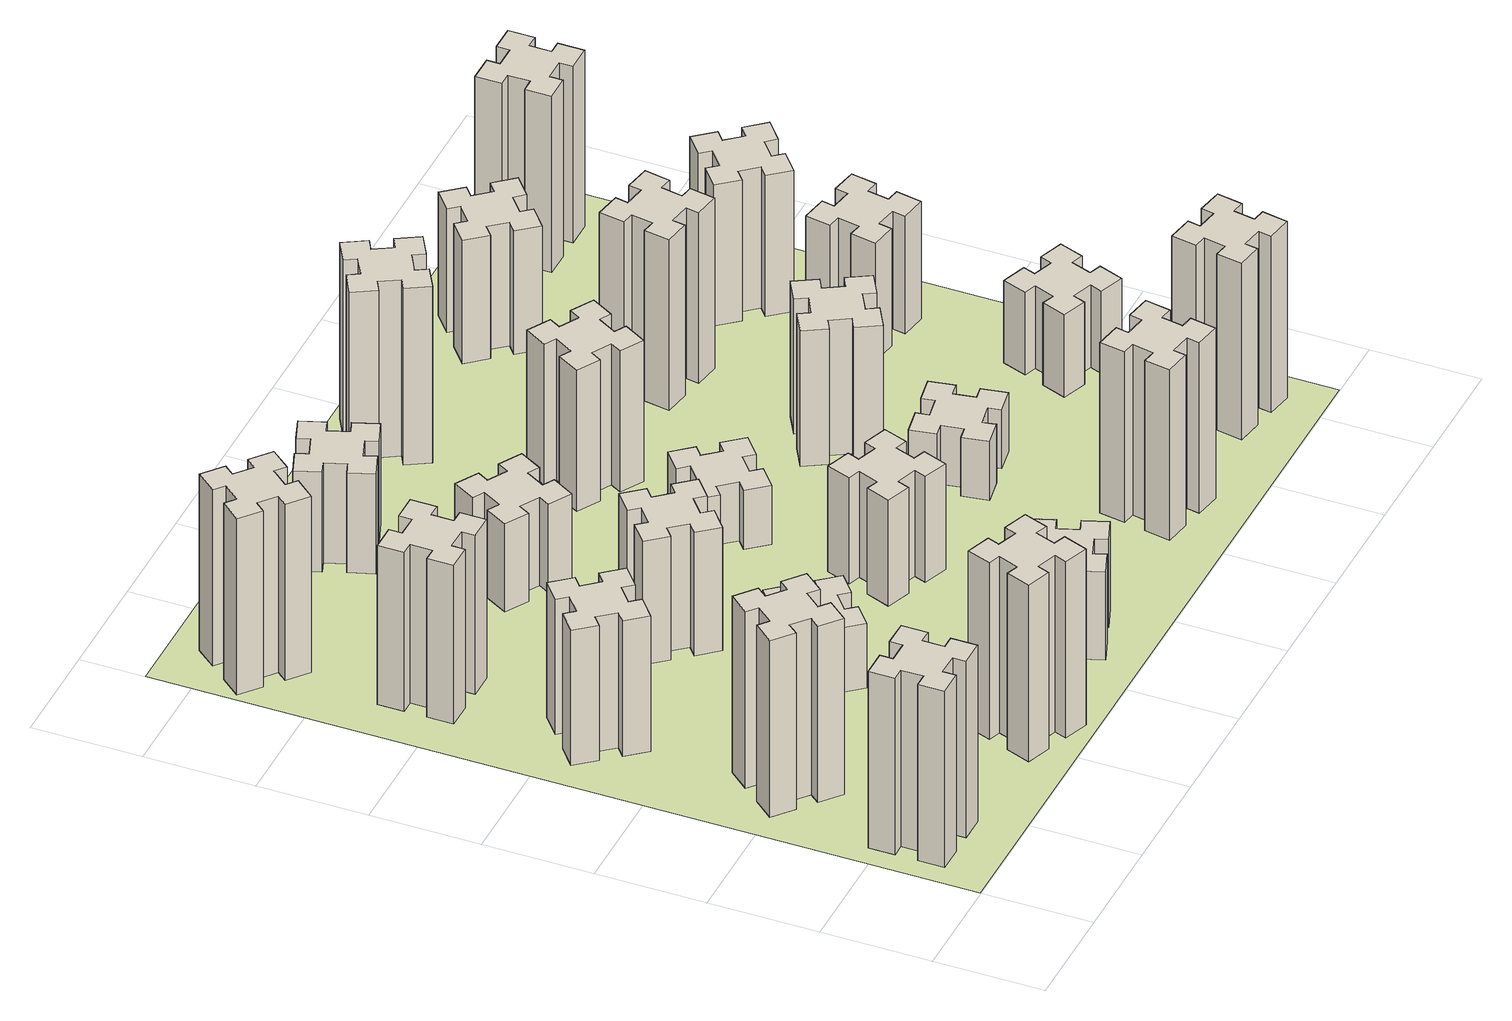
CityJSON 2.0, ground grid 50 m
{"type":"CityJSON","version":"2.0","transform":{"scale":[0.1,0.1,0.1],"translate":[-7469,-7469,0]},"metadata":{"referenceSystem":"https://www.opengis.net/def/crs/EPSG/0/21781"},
"CityObjects":{
"building1":{"type":"Building","attributes":{"class":"1000","function":"1000","usage":"1000","yearOfConstruction":2016,"roofType":"1000","measuredHeight":90,"storeysAboveGround":30,"storeysBelowGround":0},"geometry":[{"type":"Solid","lod":"1","boundaries":[[[[0,1,2,3,4,5,6,7,8,9,10,11,12,13,14,15,16,17,18,19]],[[17,16,20,21]],[[16,15,22,20]],[[15,14,23,22]],[[14,13,24,23]],[[13,12,25,24]],[[12,11,26,25]],[[11,10,27,26]],[[10,9,28,27]],[[9,8,29,28]],[[8,7,30,29]],[[7,6,31,30]],[[6,5,32,31]],[[5,4,33,32]],[[4,3,34,33]],[[3,2,35,34]],[[2,1,36,35]],[[1,0,37,36]],[[0,19,38,37]],[[19,18,39,38]],[[18,17,21,39]],[[24,25,26,27,28,29,30,31,32,33,34,35,36,37,38,39,21,20,22,23]]]]}]},
"building2":{"type":"Building","attributes":{"class":"1000","function":"1000","usage":"1000","yearOfConstruction":2016,"roofType":"1000","measuredHeight":90,"storeysAboveGround":30,"storeysBelowGround":0},"geometry":[{"type":"Solid","lod":"1","boundaries":[[[[40,41,42,43,44,45,46,47,48,49,50,51,52,53,54,55,56,57,58,59]],[[57,56,60,61]],[[56,55,62,60]],[[55,54,63,62]],[[54,53,64,63]],[[53,52,65,64]],[[52,51,66,65]],[[51,50,67,66]],[[50,49,68,67]],[[49,48,69,68]],[[48,47,70,69]],[[47,46,71,70]],[[46,45,72,71]],[[45,44,73,72]],[[44,43,74,73]],[[43,42,75,74]],[[42,41,76,75]],[[41,40,77,76]],[[40,59,78,77]],[[59,58,79,78]],[[58,57,61,79]],[[64,65,66,67,68,69,70,71,72,73,74,75,76,77,78,79,61,60,62,63]]]]}]},
"building3":{"type":"Building","attributes":{"class":"1000","function":"1000","usage":"1000","yearOfConstruction":2016,"roofType":"1000","measuredHeight":69,"storeysAboveGround":30,"storeysBelowGround":0},"geometry":[{"type":"Solid","lod":"1","boundaries":[[[[80,81,82,83,84,85,86,87,88,89,90,91,92,93,94,95,96,97,98,99]],[[97,96,100,101]],[[96,95,102,100]],[[95,94,103,102]],[[94,93,104,103]],[[93,92,105,104]],[[92,91,106,105]],[[91,90,107,106]],[[90,89,108,107]],[[89,88,109,108]],[[88,87,110,109]],[[87,86,111,110]],[[86,85,112,111]],[[85,84,113,112]],[[84,83,114,113]],[[83,82,115,114]],[[82,81,116,115]],[[81,80,117,116]],[[80,99,118,117]],[[99,98,119,118]],[[98,97,101,119]],[[104,105,106,107,108,109,110,111,112,113,114,115,116,117,118,119,101,100,102,103]]]]}]},
"building4":{"type":"Building","attributes":{"class":"1000","function":"1000","usage":"1000","yearOfConstruction":2016,"roofType":"1000","measuredHeight":81,"storeysAboveGround":30,"storeysBelowGround":0},"geometry":[{"type":"Solid","lod":"1","boundaries":[[[[120,121,122,123,124,125,126,127,128,129,130,131,132,133,134,135,136,137,138,139]],[[137,136,140,141]],[[136,135,142,140]],[[135,134,143,142]],[[134,133,144,143]],[[133,132,145,144]],[[132,131,146,145]],[[131,130,147,146]],[[130,129,148,147]],[[129,128,149,148]],[[128,127,150,149]],[[127,126,151,150]],[[126,125,152,151]],[[125,124,153,152]],[[124,123,154,153]],[[123,122,155,154]],[[122,121,156,155]],[[121,120,157,156]],[[120,139,158,157]],[[139,138,159,158]],[[138,137,141,159]],[[144,145,146,147,148,149,150,151,152,153,154,155,156,157,158,159,141,140,142,143]]]]}]},
"building5":{"type":"Building","attributes":{"class":"1000","function":"1000","usage":"1000","yearOfConstruction":2016,"roofType":"1000","measuredHeight":90,"storeysAboveGround":30,"storeysBelowGround":0},"geometry":[{"type":"Solid","lod":"1","boundaries":[[[[160,161,162,163,164,165,166,167,168,169,170,171,172,173,174,175,176,177,178,179]],[[177,176,180,181]],[[176,175,182,180]],[[175,174,183,182]],[[174,173,184,183]],[[173,172,185,184]],[[172,171,186,185]],[[171,170,187,186]],[[170,169,188,187]],[[169,168,189,188]],[[168,167,190,189]],[[167,166,191,190]],[[166,165,192,191]],[[165,164,193,192]],[[164,163,194,193]],[[163,162,195,194]],[[162,161,196,195]],[[161,160,197,196]],[[160,179,198,197]],[[179,178,199,198]],[[178,177,181,199]],[[184,185,186,187,188,189,190,191,192,193,194,195,196,197,198,199,181,180,182,183]]]]}]},
"building6":{"type":"Building","attributes":{"class":"1000","function":"1000","usage":"1000","yearOfConstruction":2016,"roofType":"1000","measuredHeight":90,"storeysAboveGround":30,"storeysBelowGround":0},"geometry":[{"type":"Solid","lod":"1","boundaries":[[[[200,201,202,203,204,205,206,207,208,209,210,211,212,213,214,215,216,217,218,219]],[[217,216,220,221]],[[216,215,222,220]],[[215,214,223,222]],[[214,213,224,223]],[[213,212,225,224]],[[212,211,226,225]],[[211,210,227,226]],[[210,209,228,227]],[[209,208,229,228]],[[208,207,230,229]],[[207,206,231,230]],[[206,205,232,231]],[[205,204,233,232]],[[204,203,234,233]],[[203,202,235,234]],[[202,201,236,235]],[[201,200,237,236]],[[200,219,238,237]],[[219,218,239,238]],[[218,217,221,239]],[[224,225,226,227,228,229,230,231,232,233,234,235,236,237,238,239,221,220,222,223]]]]}]},
"building7":{"type":"Building","attributes":{"class":"1000","function":"1000","usage":"1000","yearOfConstruction":2016,"roofType":"1000","measuredHeight":33,"storeysAboveGround":30,"storeysBelowGround":0},"geometry":[{"type":"Solid","lod":"1","boundaries":[[[[240,241,242,243,244,245,246,247,248,249,250,251,252,253,254,255,256,257,258,259]],[[257,256,260,261]],[[256,255,262,260]],[[255,254,263,262]],[[254,253,264,263]],[[253,252,265,264]],[[252,251,266,265]],[[251,250,267,266]],[[250,249,268,267]],[[249,248,269,268]],[[248,247,270,269]],[[247,246,271,270]],[[246,245,272,271]],[[245,244,273,272]],[[244,243,274,273]],[[243,242,275,274]],[[242,241,276,275]],[[241,240,277,276]],[[240,259,278,277]],[[259,258,279,278]],[[258,257,261,279]],[[264,265,266,267,268,269,270,271,272,273,274,275,276,277,278,279,261,260,262,263]]]]}]},
"building8":{"type":"Building","attributes":{"class":"1000","function":"1000","usage":"1000","yearOfConstruction":2016,"roofType":"1000","measuredHeight":63,"storeysAboveGround":30,"storeysBelowGround":0},"geometry":[{"type":"Solid","lod":"1","boundaries":[[[[280,281,282,283,284,285,286,287,288,289,290,291,292,293,294,295,296,297,298,299]],[[297,296,300,301]],[[296,295,302,300]],[[295,294,303,302]],[[294,293,304,303]],[[293,292,305,304]],[[292,291,306,305]],[[291,290,307,306]],[[290,289,308,307]],[[289,288,309,308]],[[288,287,310,309]],[[287,286,311,310]],[[286,285,312,311]],[[285,284,313,312]],[[284,283,314,313]],[[283,282,315,314]],[[282,281,316,315]],[[281,280,317,316]],[[280,299,318,317]],[[299,298,319,318]],[[298,297,301,319]],[[304,305,306,307,308,309,310,311,312,313,314,315,316,317,318,319,301,300,302,303]]]]}]},
"building9":{"type":"Building","attributes":{"class":"1000","function":"1000","usage":"1000","yearOfConstruction":2016,"roofType":"1000","measuredHeight":45,"storeysAboveGround":30,"storeysBelowGround":0},"geometry":[{"type":"Solid","lod":"1","boundaries":[[[[320,321,322,323,324,325,326,327,328,329,330,331,332,333,334,335,336,337,338,339]],[[337,336,340,341]],[[336,335,342,340]],[[335,334,343,342]],[[334,333,344,343]],[[333,332,345,344]],[[332,331,346,345]],[[331,330,347,346]],[[330,329,348,347]],[[329,328,349,348]],[[328,327,350,349]],[[327,326,351,350]],[[326,325,352,351]],[[325,324,353,352]],[[324,323,354,353]],[[323,322,355,354]],[[322,321,356,355]],[[321,320,357,356]],[[320,339,358,357]],[[339,338,359,358]],[[338,337,341,359]],[[344,345,346,347,348,349,350,351,352,353,354,355,356,357,358,359,341,340,342,343]]]]}]},
"building10":{"type":"Building","attributes":{"class":"1000","function":"1000","usage":"1000","yearOfConstruction":2016,"roofType":"1000","measuredHeight":45,"storeysAboveGround":30,"storeysBelowGround":0},"geometry":[{"type":"Solid","lod":"1","boundaries":[[[[360,361,362,363,364,365,366,367,368,369,370,371,372,373,374,375,376,377,378,379]],[[377,376,380,381]],[[376,375,382,380]],[[375,374,383,382]],[[374,373,384,383]],[[373,372,385,384]],[[372,371,386,385]],[[371,370,387,386]],[[370,369,388,387]],[[369,368,389,388]],[[368,367,390,389]],[[367,366,391,390]],[[366,365,392,391]],[[365,364,393,392]],[[364,363,394,393]],[[363,362,395,394]],[[362,361,396,395]],[[361,360,397,396]],[[360,379,398,397]],[[379,378,399,398]],[[378,377,381,399]],[[384,385,386,387,388,389,390,391,392,393,394,395,396,397,398,399,381,380,382,383]]]]}]},
"building11":{"type":"Building","attributes":{"class":"1000","function":"1000","usage":"1000","yearOfConstruction":2016,"roofType":"1000","measuredHeight":51,"storeysAboveGround":30,"storeysBelowGround":0},"geometry":[{"type":"Solid","lod":"1","boundaries":[[[[400,401,402,403,404,405,406,407,408,409,410,411,412,413,414,415,416,417,418,419]],[[417,416,420,421]],[[416,415,422,420]],[[415,414,423,422]],[[414,413,424,423]],[[413,412,425,424]],[[412,411,426,425]],[[411,410,427,426]],[[410,409,428,427]],[[409,408,429,428]],[[408,407,430,429]],[[407,406,431,430]],[[406,405,432,431]],[[405,404,433,432]],[[404,403,434,433]],[[403,402,435,434]],[[402,401,436,435]],[[401,400,437,436]],[[400,419,438,437]],[[419,418,439,438]],[[418,417,421,439]],[[424,425,426,427,428,429,430,431,432,433,434,435,436,437,438,439,421,420,422,423]]]]}]},
"building12":{"type":"Building","attributes":{"class":"1000","function":"1000","usage":"1000","yearOfConstruction":2016,"roofType":"1000","measuredHeight":54,"storeysAboveGround":30,"storeysBelowGround":0},"geometry":[{"type":"Solid","lod":"1","boundaries":[[[[440,441,442,443,444,445,446,447,448,449,450,451,452,453,454,455,456,457,458,459]],[[457,456,460,461]],[[456,455,462,460]],[[455,454,463,462]],[[454,453,464,463]],[[453,452,465,464]],[[452,451,466,465]],[[451,450,467,466]],[[450,449,468,467]],[[449,448,469,468]],[[448,447,470,469]],[[447,446,471,470]],[[446,445,472,471]],[[445,444,473,472]],[[444,443,474,473]],[[443,442,475,474]],[[442,441,476,475]],[[441,440,477,476]],[[440,459,478,477]],[[459,458,479,478]],[[458,457,461,479]],[[464,465,466,467,468,469,470,471,472,473,474,475,476,477,478,479,461,460,462,463]]]]}]},
"building13":{"type":"Building","attributes":{"class":"1000","function":"1000","usage":"1000","yearOfConstruction":2016,"roofType":"1000","measuredHeight":30,"storeysAboveGround":30,"storeysBelowGround":0},"geometry":[{"type":"Solid","lod":"1","boundaries":[[[[480,481,482,483,484,485,486,487,488,489,490,491,492,493,494,495,496,497,498,499]],[[497,496,500,501]],[[496,495,502,500]],[[495,494,503,502]],[[494,493,504,503]],[[493,492,505,504]],[[492,491,506,505]],[[491,490,507,506]],[[490,489,508,507]],[[489,488,509,508]],[[488,487,510,509]],[[487,486,511,510]],[[486,485,512,511]],[[485,484,513,512]],[[484,483,514,513]],[[483,482,515,514]],[[482,481,516,515]],[[481,480,517,516]],[[480,499,518,517]],[[499,498,519,518]],[[498,497,501,519]],[[504,505,506,507,508,509,510,511,512,513,514,515,516,517,518,519,501,500,502,503]]]]}]},
"building14":{"type":"Building","attributes":{"class":"1000","function":"1000","usage":"1000","yearOfConstruction":2016,"roofType":"1000","measuredHeight":72,"storeysAboveGround":30,"storeysBelowGround":0},"geometry":[{"type":"Solid","lod":"1","boundaries":[[[[520,521,522,523,524,525,526,527,528,529,530,531,532,533,534,535,536,537,538,539]],[[537,536,540,541]],[[536,535,542,540]],[[535,534,543,542]],[[534,533,544,543]],[[533,532,545,544]],[[532,531,546,545]],[[531,530,547,546]],[[530,529,548,547]],[[529,528,549,548]],[[528,527,550,549]],[[527,526,551,550]],[[526,525,552,551]],[[525,524,553,552]],[[524,523,554,553]],[[523,522,555,554]],[[522,521,556,555]],[[521,520,557,556]],[[520,539,558,557]],[[539,538,559,558]],[[538,537,541,559]],[[544,545,546,547,548,549,550,551,552,553,554,555,556,557,558,559,541,540,542,543]]]]}]},
"building15":{"type":"Building","attributes":{"class":"1000","function":"1000","usage":"1000","yearOfConstruction":2016,"roofType":"1000","measuredHeight":87,"storeysAboveGround":30,"storeysBelowGround":0},"geometry":[{"type":"Solid","lod":"1","boundaries":[[[[560,561,562,563,564,565,566,567,568,569,570,571,572,573,574,575,576,577,578,579]],[[577,576,580,581]],[[576,575,582,580]],[[575,574,583,582]],[[574,573,584,583]],[[573,572,585,584]],[[572,571,586,585]],[[571,570,587,586]],[[570,569,588,587]],[[569,568,589,588]],[[568,567,590,589]],[[567,566,591,590]],[[566,565,592,591]],[[565,564,593,592]],[[564,563,594,593]],[[563,562,595,594]],[[562,561,596,595]],[[561,560,597,596]],[[560,579,598,597]],[[579,578,599,598]],[[578,577,581,599]],[[584,585,586,587,588,589,590,591,592,593,594,595,596,597,598,599,581,580,582,583]]]]}]},
"building16":{"type":"Building","attributes":{"class":"1000","function":"1000","usage":"1000","yearOfConstruction":2016,"roofType":"1000","measuredHeight":90,"storeysAboveGround":30,"storeysBelowGround":0},"geometry":[{"type":"Solid","lod":"1","boundaries":[[[[600,601,602,603,604,605,606,607,608,609,610,611,612,613,614,615,616,617,618,619]],[[617,616,620,621]],[[616,615,622,620]],[[615,614,623,622]],[[614,613,624,623]],[[613,612,625,624]],[[612,611,626,625]],[[611,610,627,626]],[[610,609,628,627]],[[609,608,629,628]],[[608,607,630,629]],[[607,606,631,630]],[[606,605,632,631]],[[605,604,633,632]],[[604,603,634,633]],[[603,602,635,634]],[[602,601,636,635]],[[601,600,637,636]],[[600,619,638,637]],[[619,618,639,638]],[[618,617,621,639]],[[624,625,626,627,628,629,630,631,632,633,634,635,636,637,638,639,621,620,622,623]]]]}]},
"building17":{"type":"Building","attributes":{"class":"1000","function":"1000","usage":"1000","yearOfConstruction":2016,"roofType":"1000","measuredHeight":30,"storeysAboveGround":30,"storeysBelowGround":0},"geometry":[{"type":"Solid","lod":"1","boundaries":[[[[640,641,642,643,644,645,646,647,648,649,650,651,652,653,654,655,656,657,658,659]],[[657,656,660,661]],[[656,655,662,660]],[[655,654,663,662]],[[654,653,664,663]],[[653,652,665,664]],[[652,651,666,665]],[[651,650,667,666]],[[650,649,668,667]],[[649,648,669,668]],[[648,647,670,669]],[[647,646,671,670]],[[646,645,672,671]],[[645,644,673,672]],[[644,643,674,673]],[[643,642,675,674]],[[642,641,676,675]],[[641,640,677,676]],[[640,659,678,677]],[[659,658,679,678]],[[658,657,661,679]],[[664,665,666,667,668,669,670,671,672,673,674,675,676,677,678,679,661,660,662,663]]]]}]},
"building18":{"type":"Building","attributes":{"class":"1000","function":"1000","usage":"1000","yearOfConstruction":2016,"roofType":"1000","measuredHeight":69,"storeysAboveGround":30,"storeysBelowGround":0},"geometry":[{"type":"Solid","lod":"1","boundaries":[[[[680,681,682,683,684,685,686,687,688,689,690,691,692,693,694,695,696,697,698,699]],[[697,696,700,701]],[[696,695,702,700]],[[695,694,703,702]],[[694,693,704,703]],[[693,692,705,704]],[[692,691,706,705]],[[691,690,707,706]],[[690,689,708,707]],[[689,688,709,708]],[[688,687,710,709]],[[687,686,711,710]],[[686,685,712,711]],[[685,684,713,712]],[[684,683,714,713]],[[683,682,715,714]],[[682,681,716,715]],[[681,680,717,716]],[[680,699,718,717]],[[699,698,719,718]],[[698,697,701,719]],[[704,705,706,707,708,709,710,711,712,713,714,715,716,717,718,719,701,700,702,703]]]]}]},
"building19":{"type":"Building","attributes":{"class":"1000","function":"1000","usage":"1000","yearOfConstruction":2016,"roofType":"1000","measuredHeight":87,"storeysAboveGround":30,"storeysBelowGround":0},"geometry":[{"type":"Solid","lod":"1","boundaries":[[[[720,721,722,723,724,725,726,727,728,729,730,731,732,733,734,735,736,737,738,739]],[[737,736,740,741]],[[736,735,742,740]],[[735,734,743,742]],[[734,733,744,743]],[[733,732,745,744]],[[732,731,746,745]],[[731,730,747,746]],[[730,729,748,747]],[[729,728,749,748]],[[728,727,750,749]],[[727,726,751,750]],[[726,725,752,751]],[[725,724,753,752]],[[724,723,754,753]],[[723,722,755,754]],[[722,721,756,755]],[[721,720,757,756]],[[720,739,758,757]],[[739,738,759,758]],[[738,737,741,759]],[[744,745,746,747,748,749,750,751,752,753,754,755,756,757,758,759,741,740,742,743]]]]}]},
"building20":{"type":"Building","attributes":{"class":"1000","function":"1000","usage":"1000","yearOfConstruction":2016,"roofType":"1000","measuredHeight":90,"storeysAboveGround":30,"storeysBelowGround":0},"geometry":[{"type":"Solid","lod":"1","boundaries":[[[[760,761,762,763,764,765,766,767,768,769,770,771,772,773,774,775,776,777,778,779]],[[777,776,780,781]],[[776,775,782,780]],[[775,774,783,782]],[[774,773,784,783]],[[773,772,785,784]],[[772,771,786,785]],[[771,770,787,786]],[[770,769,788,787]],[[769,768,789,788]],[[768,767,790,789]],[[767,766,791,790]],[[766,765,792,791]],[[765,764,793,792]],[[764,763,794,793]],[[763,762,795,794]],[[762,761,796,795]],[[761,760,797,796]],[[760,779,798,797]],[[779,778,799,798]],[[778,777,781,799]],[[784,785,786,787,788,789,790,791,792,793,794,795,796,797,798,799,781,780,782,783]]]]}]},
"building21":{"type":"Building","attributes":{"class":"1000","function":"1000","usage":"1000","yearOfConstruction":2016,"roofType":"1000","measuredHeight":63,"storeysAboveGround":30,"storeysBelowGround":0},"geometry":[{"type":"Solid","lod":"1","boundaries":[[[[800,801,802,803,804,805,806,807,808,809,810,811,812,813,814,815,816,817,818,819]],[[817,816,820,821]],[[816,815,822,820]],[[815,814,823,822]],[[814,813,824,823]],[[813,812,825,824]],[[812,811,826,825]],[[811,810,827,826]],[[810,809,828,827]],[[809,808,829,828]],[[808,807,830,829]],[[807,806,831,830]],[[806,805,832,831]],[[805,804,833,832]],[[804,803,834,833]],[[803,802,835,834]],[[802,801,836,835]],[[801,800,837,836]],[[800,819,838,837]],[[819,818,839,838]],[[818,817,821,839]],[[824,825,826,827,828,829,830,831,832,833,834,835,836,837,838,839,821,820,822,823]]]]}]},
"building22":{"type":"Building","attributes":{"class":"1000","function":"1000","usage":"1000","yearOfConstruction":2016,"roofType":"1000","measuredHeight":42,"storeysAboveGround":30,"storeysBelowGround":0},"geometry":[{"type":"Solid","lod":"1","boundaries":[[[[840,841,842,843,844,845,846,847,848,849,850,851,852,853,854,855,856,857,858,859]],[[857,856,860,861]],[[856,855,862,860]],[[855,854,863,862]],[[854,853,864,863]],[[853,852,865,864]],[[852,851,866,865]],[[851,850,867,866]],[[850,849,868,867]],[[849,848,869,868]],[[848,847,870,869]],[[847,846,871,870]],[[846,845,872,871]],[[845,844,873,872]],[[844,843,874,873]],[[843,842,875,874]],[[842,841,876,875]],[[841,840,877,876]],[[840,859,878,877]],[[859,858,879,878]],[[858,857,861,879]],[[864,865,866,867,868,869,870,871,872,873,874,875,876,877,878,879,861,860,862,863]]]]}]},
"building23":{"type":"Building","attributes":{"class":"1000","function":"1000","usage":"1000","yearOfConstruction":2016,"roofType":"1000","measuredHeight":60,"storeysAboveGround":30,"storeysBelowGround":0},"geometry":[{"type":"Solid","lod":"1","boundaries":[[[[880,881,882,883,884,885,886,887,888,889,890,891,892,893,894,895,896,897,898,899]],[[897,896,900,901]],[[896,895,902,900]],[[895,894,903,902]],[[894,893,904,903]],[[893,892,905,904]],[[892,891,906,905]],[[891,890,907,906]],[[890,889,908,907]],[[889,888,909,908]],[[888,887,910,909]],[[887,886,911,910]],[[886,885,912,911]],[[885,884,913,912]],[[884,883,914,913]],[[883,882,915,914]],[[882,881,916,915]],[[881,880,917,916]],[[880,899,918,917]],[[899,898,919,918]],[[898,897,901,919]],[[904,905,906,907,908,909,910,911,912,913,914,915,916,917,918,919,901,900,902,903]]]]}]},
"building24":{"type":"Building","attributes":{"class":"1000","function":"1000","usage":"1000","yearOfConstruction":2016,"roofType":"1000","measuredHeight":72,"storeysAboveGround":30,"storeysBelowGround":0},"geometry":[{"type":"Solid","lod":"1","boundaries":[[[[920,921,922,923,924,925,926,927,928,929,930,931,932,933,934,935,936,937,938,939]],[[937,936,940,941]],[[936,935,942,940]],[[935,934,943,942]],[[934,933,944,943]],[[933,932,945,944]],[[932,931,946,945]],[[931,930,947,946]],[[930,929,948,947]],[[929,928,949,948]],[[928,927,950,949]],[[927,926,951,950]],[[926,925,952,951]],[[925,924,953,952]],[[924,923,954,953]],[[923,922,955,954]],[[922,921,956,955]],[[921,920,957,956]],[[920,939,958,957]],[[939,938,959,958]],[[938,937,941,959]],[[944,945,946,947,948,949,950,951,952,953,954,955,956,957,958,959,941,940,942,943]]]]}]},
"building25":{"type":"Building","attributes":{"class":"1000","function":"1000","usage":"1000","yearOfConstruction":2016,"roofType":"1000","measuredHeight":90,"storeysAboveGround":30,"storeysBelowGround":0},"geometry":[{"type":"Solid","lod":"1","boundaries":[[[[960,961,962,963,964,965,966,967,968,969,970,971,972,973,974,975,976,977,978,979]],[[977,976,980,981]],[[976,975,982,980]],[[975,974,983,982]],[[974,973,984,983]],[[973,972,985,984]],[[972,971,986,985]],[[971,970,987,986]],[[970,969,988,987]],[[969,968,989,988]],[[968,967,990,989]],[[967,966,991,990]],[[966,965,992,991]],[[965,964,993,992]],[[964,963,994,993]],[[963,962,995,994]],[[962,961,996,995]],[[961,960,997,996]],[[960,979,998,997]],[[979,978,999,998]],[[978,977,981,999]],[[984,985,986,987,988,989,990,991,992,993,994,995,996,997,998,999,981,980,982,983]]]]}]},
"landuse1":{"type":"LandUse","attributes":{"name":"plot1","function":"1010"},"geometry":[{"type":"MultiSurface","lod":"1","boundaries":[[[1000,1001,1002,1003]]]}]}
},
"vertices":[
[165,425,0],[165,325,0],[105,325,0],[105,205,0],[225,205,0],[225,265,0],[325,265,0],[325,205,0],[445,205,0],[445,325,0],[385,325,0],[385,425,0],[445,425,0],[445,545,0],[325,545,0],[325,485,0],[225,485,0],[225,545,0],[105,545,0],[105,425,0],[225,485,900],[225,545,900],[325,485,900],[325,545,900],[445,545,900],[445,425,900],[385,425,900],[385,325,900],[445,325,900],[445,205,900],[325,205,900],[325,265,900],[225,265,900],[225,205,900],[105,205,900],[105,325,900],[165,325,900],[165,425,900],[105,425,900],[105,545,900],
[484,1067,0],[408,1132,0],[446,1178,0],[354,1255,0],[277,1163,0],[323,1124,0],[259,1048,0],[213,1086,0],[136,994,0],[228,917,0],[266,963,0],[343,899,0],[304,853,0],[396,776,0],[473,868,0],[427,906,0],[492,983,0],[538,944,0],[615,1036,0],[523,1113,0],[492,983,900],[538,944,900],[427,906,900],[473,868,900],[396,776,900],[304,853,900],[343,899,900],[266,963,900],[228,917,900],[136,994,900],[213,1086,900],[259,1048,900],[323,1124,900],[277,1163,900],[354,1255,900],[446,1178,900],[408,1132,900],[484,1067,900],[523,1113,900],[615,1036,900],
[492,1888,0],[427,1964,0],[473,2003,0],[396,2095,0],[304,2018,0],[343,1972,0],[266,1907,0],[228,1953,0],[136,1876,0],[213,1784,0],[259,1823,0],[323,1746,0],[277,1708,0],[354,1616,0],[446,1693,0],[408,1739,0],[484,1803,0],[523,1757,0],[615,1834,0],[538,1926,0],[484,1803,690],[523,1757,690],[408,1739,690],[446,1693,690],[354,1616,690],[277,1708,690],[323,1746,690],[259,1823,690],[213,1784,690],[136,1876,690],[228,1953,690],[266,1907,690],[343,1972,690],[304,2018,690],[396,2095,690],[473,2003,690],[427,1964,690],[492,1888,690],[538,1926,690],[615,1834,690],
[485,2545,0],[485,2645,0],[545,2645,0],[545,2765,0],[425,2765,0],[425,2705,0],[325,2705,0],[325,2765,0],[205,2765,0],[205,2645,0],[265,2645,0],[265,2545,0],[205,2545,0],[205,2425,0],[325,2425,0],[325,2485,0],[425,2485,0],[425,2425,0],[545,2425,0],[545,2545,0],[425,2485,810],[425,2425,810],[325,2485,810],[325,2425,810],[205,2425,810],[205,2545,810],[265,2545,810],[265,2645,810],[205,2645,810],[205,2765,810],[325,2765,810],[325,2705,810],[425,2705,810],[425,2765,810],[545,2765,810],[545,2645,810],[485,2645,810],[485,2545,810],[545,2545,810],[545,2425,810],
[1029,360,0],[995,266,0],[939,287,0],[897,174,0],[1010,133,0],[1031,189,0],[1125,155,0],[1104,99,0],[1217,57,0],[1258,170,0],[1202,191,0],[1236,285,0],[1292,264,0],[1333,377,0],[1220,418,0],[1200,362,0],[1106,396,0],[1127,452,0],[1014,493,0],[973,380,0],[1106,396,900],[1127,452,900],[1200,362,900],[1220,418,900],[1333,377,900],[1292,264,900],[1236,285,900],[1202,191,900],[1258,170,900],[1217,57,900],[1104,99,900],[1125,155,900],[1031,189,900],[1010,133,900],[897,174,900],[939,287,900],[995,266,900],[1029,360,900],[973,380,900],[1014,493,900],
[384,3387,0],[308,3452,0],[346,3498,0],[254,3575,0],[177,3483,0],[223,3444,0],[159,3368,0],[113,3406,0],[36,3314,0],[128,3237,0],[166,3283,0],[243,3219,0],[204,3173,0],[296,3096,0],[373,3188,0],[327,3226,0],[392,3303,0],[438,3264,0],[515,3356,0],[423,3433,0],[392,3303,900],[438,3264,900],[327,3226,900],[373,3188,900],[296,3096,900],[204,3173,900],[243,3219,900],[166,3283,900],[128,3237,900],[36,3314,900],[113,3406,900],[159,3368,900],[223,3444,900],[177,3483,900],[254,3575,900],[346,3498,900],[308,3452,900],[384,3387,900],[423,3433,900],[515,3356,900],
[1083,1332,0],[1006,1267,0],[968,1313,0],[876,1236,0],[953,1144,0],[999,1183,0],[1063,1106,0],[1017,1068,0],[1094,976,0],[1186,1053,0],[1148,1099,0],[1224,1163,0],[1263,1117,0],[1355,1194,0],[1278,1286,0],[1232,1248,0],[1167,1324,0],[1213,1363,0],[1136,1455,0],[1044,1378,0],[1167,1324,330],[1213,1363,330],[1232,1248,330],[1278,1286,330],[1355,1194,330],[1263,1117,330],[1224,1163,330],[1148,1099,330],[1186,1053,330],[1094,976,330],[1017,1068,330],[1063,1106,330],[999,1183,330],[953,1144,330],[876,1236,330],[968,1313,330],[1006,1267,330],[1083,1332,330],[1044,1378,330],[1136,1455,330],
[1083,1972,0],[1006,1907,0],[968,1953,0],[876,1876,0],[953,1784,0],[999,1823,0],[1063,1746,0],[1017,1708,0],[1094,1616,0],[1186,1693,0],[1148,1739,0],[1224,1803,0],[1263,1757,0],[1355,1834,0],[1278,1926,0],[1232,1888,0],[1167,1964,0],[1213,2003,0],[1136,2095,0],[1044,2018,0],[1167,1964,630],[1213,2003,630],[1232,1888,630],[1278,1926,630],[1355,1834,630],[1263,1757,630],[1224,1803,630],[1148,1739,630],[1186,1693,630],[1094,1616,630],[1017,1708,630],[1063,1746,630],[999,1823,630],[953,1784,630],[876,1876,630],[968,1953,630],[1006,1907,630],[1083,1972,630],[1044,2018,630],[1136,2095,630],
[1765,496,0],[1671,462,0],[1650,518,0],[1537,477,0],[1579,364,0],[1635,385,0],[1669,291,0],[1613,270,0],[1654,157,0],[1767,199,0],[1746,255,0],[1840,289,0],[1860,233,0],[1973,274,0],[1932,387,0],[1876,366,0],[1842,460,0],[1898,480,0],[1857,593,0],[1744,552,0],[1842,460,450],[1898,480,450],[1876,366,450],[1932,387,450],[1973,274,450],[1860,233,450],[1840,289,450],[1746,255,450],[1767,199,450],[1654,157,450],[1613,270,450],[1669,291,450],[1635,385,450],[1579,364,450],[1537,477,450],[1650,518,450],[1671,462,450],[1765,496,450],[1744,552,450],[1857,593,450],
[1117,2525,0],[1204,2475,0],[1174,2423,0],[1278,2363,0],[1338,2467,0],[1286,2497,0],[1336,2584,0],[1388,2554,0],[1448,2658,0],[1344,2718,0],[1314,2666,0],[1227,2716,0],[1257,2768,0],[1153,2828,0],[1093,2724,0],[1145,2694,0],[1095,2607,0],[1043,2637,0],[983,2533,0],[1087,2473,0],[1095,2607,450],[1043,2637,450],[1145,2694,450],[1093,2724,450],[1153,2828,450],[1257,2768,450],[1227,2716,450],[1314,2666,450],[1344,2718,450],[1448,2658,450],[1388,2554,450],[1336,2584,450],[1286,2497,450],[1338,2467,450],[1278,2363,450],[1174,2423,450],[1204,2475,450],[1117,2525,450],[1087,2473,450],[983,2533,450],
[1125,3456,0],[1031,3422,0],[1010,3478,0],[897,3437,0],[939,3324,0],[995,3345,0],[1029,3251,0],[973,3230,0],[1014,3117,0],[1127,3159,0],[1106,3215,0],[1200,3249,0],[1220,3193,0],[1333,3234,0],[1292,3347,0],[1236,3326,0],[1202,3420,0],[1258,3440,0],[1217,3553,0],[1104,3512,0],[1202,3420,510],[1258,3440,510],[1236,3326,510],[1292,3347,510],[1333,3234,510],[1220,3193,510],[1200,3249,510],[1106,3215,510],[1127,3159,510],[1014,3117,510],[973,3230,510],[1029,3251,510],[995,3345,510],[939,3324,510],[897,3437,510],[1010,3478,510],[1031,3422,510],[1125,3456,510],[1104,3512,510],[1217,3553,510],
[1769,1300,0],[1735,1206,0],[1679,1227,0],[1637,1114,0],[1750,1073,0],[1771,1129,0],[1865,1095,0],[1844,1039,0],[1957,997,0],[1998,1110,0],[1942,1131,0],[1976,1225,0],[2032,1204,0],[2073,1317,0],[1960,1358,0],[1940,1302,0],[1846,1336,0],[1867,1392,0],[1754,1433,0],[1713,1320,0],[1846,1336,540],[1867,1392,540],[1940,1302,540],[1960,1358,540],[2073,1317,540],[2032,1204,540],[1976,1225,540],[1942,1131,540],[1998,1110,540],[1957,997,540],[1844,1039,540],[1865,1095,540],[1771,1129,540],[1750,1073,540],[1637,1114,540],[1679,1227,540],[1735,1206,540],[1769,1300,540],[1713,1320,540],[1754,1433,540],
[1972,1988,0],[1907,2064,0],[1953,2103,0],[1876,2195,0],[1784,2118,0],[1823,2072,0],[1746,2007,0],[1708,2053,0],[1616,1976,0],[1693,1884,0],[1739,1923,0],[1803,1846,0],[1757,1808,0],[1834,1716,0],[1926,1793,0],[1888,1839,0],[1964,1903,0],[2003,1857,0],[2095,1934,0],[2018,2026,0],[1964,1903,300],[2003,1857,300],[1888,1839,300],[1926,1793,300],[1834,1716,300],[1757,1808,300],[1803,1846,300],[1739,1923,300],[1693,1884,300],[1616,1976,300],[1708,2053,300],[1746,2007,300],[1823,2072,300],[1784,2118,300],[1876,2195,300],[1953,2103,300],[1907,2064,300],[1972,1988,300],[2018,2026,300],[2095,1934,300],
[2026,2497,0],[2076,2584,0],[2128,2554,0],[2188,2658,0],[2084,2718,0],[2054,2666,0],[1967,2716,0],[1997,2768,0],[1893,2828,0],[1833,2724,0],[1885,2694,0],[1835,2607,0],[1783,2637,0],[1723,2533,0],[1827,2473,0],[1857,2525,0],[1944,2475,0],[1914,2423,0],[2018,2363,0],[2078,2467,0],[1944,2475,720],[1914,2423,720],[1857,2525,720],[1827,2473,720],[1723,2533,720],[1783,2637,720],[1835,2607,720],[1885,2694,720],[1833,2724,720],[1893,2828,720],[1997,2768,720],[1967,2716,720],[2054,2666,720],[2084,2718,720],[2188,2658,720],[2128,2554,720],[2076,2584,720],[2026,2497,720],[2078,2467,720],[2018,2363,720],
[2596,444,0],[2578,345,0],[2519,356,0],[2498,237,0],[2617,217,0],[2627,276,0],[2725,258,0],[2715,199,0],[2833,178,0],[2854,297,0],[2795,307,0],[2812,405,0],[2871,395,0],[2892,513,0],[2774,534,0],[2764,475,0],[2665,492,0],[2676,551,0],[2557,572,0],[2537,454,0],[2665,492,870],[2676,551,870],[2764,475,870],[2774,534,870],[2892,513,870],[2871,395,870],[2812,405,870],[2795,307,870],[2854,297,870],[2833,178,870],[2715,199,870],[2725,258,870],[2627,276,870],[2617,217,870],[2498,237,870],[2519,356,870],[2578,345,870],[2596,444,870],[2537,454,870],[2557,572,870],
[1844,3556,0],[1757,3506,0],[1727,3558,0],[1623,3498,0],[1683,3394,0],[1735,3424,0],[1785,3337,0],[1733,3307,0],[1793,3203,0],[1897,3263,0],[1867,3315,0],[1954,3365,0],[1984,3313,0],[2088,3373,0],[2028,3477,0],[1976,3447,0],[1926,3534,0],[1978,3564,0],[1918,3668,0],[1814,3608,0],[1926,3534,900],[1978,3564,900],[1976,3447,900],[2028,3477,900],[2088,3373,900],[1984,3313,900],[1954,3365,900],[1867,3315,900],[1897,3263,900],[1793,3203,900],[1733,3307,900],[1785,3337,900],[1735,3424,900],[1683,3394,900],[1623,3498,900],[1727,3558,900],[1757,3506,900],[1844,3556,900],[1814,3608,900],[1918,3668,900],
[2625,1332,0],[2527,1315,0],[2517,1374,0],[2398,1353,0],[2419,1235,0],[2478,1245,0],[2496,1147,0],[2437,1137,0],[2457,1018,0],[2576,1039,0],[2565,1098,0],[2664,1116,0],[2674,1057,0],[2792,1077,0],[2771,1196,0],[2712,1185,0],[2695,1284,0],[2754,1294,0],[2733,1412,0],[2615,1391,0],[2695,1284,300],[2754,1294,300],[2712,1185,300],[2771,1196,300],[2792,1077,300],[2674,1057,300],[2664,1116,300],[2565,1098,300],[2576,1039,300],[2457,1018,300],[2437,1137,300],[2496,1147,300],[2478,1245,300],[2419,1235,300],[2398,1353,300],[2517,1374,300],[2527,1315,300],[2625,1332,300],[2615,1391,300],[2733,1412,300],
[2475,1744,0],[2525,1657,0],[2473,1627,0],[2533,1523,0],[2637,1583,0],[2607,1635,0],[2694,1685,0],[2724,1633,0],[2828,1693,0],[2768,1797,0],[2716,1767,0],[2666,1854,0],[2718,1884,0],[2658,1988,0],[2554,1928,0],[2584,1876,0],[2497,1826,0],[2467,1878,0],[2363,1818,0],[2423,1714,0],[2497,1826,690],[2467,1878,690],[2584,1876,690],[2554,1928,690],[2658,1988,690],[2718,1884,690],[2666,1854,690],[2716,1767,690],[2768,1797,690],[2828,1693,690],[2724,1633,690],[2694,1685,690],[2607,1635,690],[2637,1583,690],[2533,1523,690],[2473,1627,690],[2525,1657,690],[2475,1744,690],[2423,1714,690],[2363,1818,690],
[2596,2664,0],[2578,2565,0],[2519,2576,0],[2498,2457,0],[2617,2437,0],[2627,2496,0],[2725,2478,0],[2715,2419,0],[2833,2398,0],[2854,2517,0],[2795,2527,0],[2812,2625,0],[2871,2615,0],[2892,2733,0],[2774,2754,0],[2764,2695,0],[2665,2712,0],[2676,2771,0],[2557,2792,0],[2537,2674,0],[2665,2712,870],[2676,2771,870],[2764,2695,870],[2774,2754,870],[2892,2733,870],[2871,2615,870],[2812,2625,870],[2795,2527,870],[2854,2517,870],[2833,2398,870],[2715,2419,870],[2725,2478,870],[2627,2496,870],[2617,2437,870],[2498,2457,870],[2519,2576,870],[2578,2565,870],[2596,2664,870],[2537,2674,870],[2557,2792,870],
[3504,475,0],[3405,492,0],[3416,551,0],[3297,572,0],[3277,454,0],[3336,444,0],[3318,345,0],[3259,356,0],[3238,237,0],[3357,217,0],[3367,276,0],[3465,258,0],[3455,199,0],[3573,178,0],[3594,297,0],[3535,307,0],[3552,405,0],[3611,395,0],[3632,513,0],[3514,534,0],[3552,405,900],[3611,395,900],[3535,307,900],[3594,297,900],[3573,178,900],[3455,199,900],[3465,258,900],[3367,276,900],[3357,217,900],[3238,237,900],[3259,356,900],[3318,345,900],[3336,444,900],[3277,454,900],[3297,572,900],[3416,551,900],[3405,492,900],[3504,475,900],[3514,534,900],[3632,513,900],
[2812,3368,0],[2747,3444,0],[2793,3483,0],[2716,3575,0],[2624,3498,0],[2663,3452,0],[2586,3387,0],[2548,3433,0],[2456,3356,0],[2533,3264,0],[2579,3303,0],[2643,3226,0],[2597,3188,0],[2674,3096,0],[2766,3173,0],[2728,3219,0],[2804,3283,0],[2843,3237,0],[2935,3314,0],[2858,3406,0],[2804,3283,630],[2843,3237,630],[2728,3219,630],[2766,3173,630],[2674,3096,630],[2597,3188,630],[2643,3226,630],[2579,3303,630],[2533,3264,630],[2456,3356,630],[2548,3433,630],[2586,3387,630],[2663,3452,630],[2624,3498,630],[2716,3575,630],[2793,3483,630],[2747,3444,630],[2812,3368,630],[2858,3406,630],[2935,3314,630],
[3351,1029,0],[3445,995,0],[3424,939,0],[3537,897,0],[3578,1010,0],[3522,1031,0],[3556,1125,0],[3612,1104,0],[3653,1217,0],[3540,1258,0],[3520,1202,0],[3426,1236,0],[3447,1292,0],[3334,1333,0],[3293,1220,0],[3349,1200,0],[3315,1106,0],[3259,1127,0],[3217,1014,0],[3330,973,0],[3315,1106,420],[3259,1127,420],[3349,1200,420],[3293,1220,420],[3334,1333,420],[3447,1292,420],[3426,1236,420],[3520,1202,420],[3540,1258,420],[3653,1217,420],[3612,1104,420],[3556,1125,420],[3522,1031,420],[3578,1010,420],[3537,897,420],[3424,939,420],[3445,995,420],[3351,1029,420],[3330,973,420],[3217,1014,420],
[3267,1856,0],[3365,1838,0],[3355,1779,0],[3473,1758,0],[3494,1877,0],[3435,1887,0],[3452,1985,0],[3511,1975,0],[3532,2093,0],[3414,2114,0],[3404,2055,0],[3305,2072,0],[3316,2131,0],[3197,2152,0],[3177,2034,0],[3236,2024,0],[3218,1925,0],[3159,1936,0],[3138,1817,0],[3257,1797,0],[3218,1925,600],[3159,1936,600],[3236,2024,600],[3177,2034,600],[3197,2152,600],[3316,2131,600],[3305,2072,600],[3404,2055,600],[3414,2114,600],[3532,2093,600],[3511,1975,600],[3452,1985,600],[3435,1887,600],[3494,1877,600],[3473,1758,600],[3355,1779,600],[3365,1838,600],[3267,1856,600],[3257,1797,600],[3138,1817,600],
[3219,2463,0],[3283,2386,0],[3237,2348,0],[3314,2256,0],[3406,2333,0],[3368,2379,0],[3444,2443,0],[3483,2397,0],[3575,2474,0],[3498,2566,0],[3452,2528,0],[3387,2604,0],[3433,2643,0],[3356,2735,0],[3264,2658,0],[3303,2612,0],[3226,2547,0],[3188,2593,0],[3096,2516,0],[3173,2424,0],[3226,2547,720],[3188,2593,720],[3303,2612,720],[3264,2658,720],[3356,2735,720],[3433,2643,720],[3387,2604,720],[3452,2528,720],[3498,2566,720],[3575,2474,720],[3483,2397,720],[3444,2443,720],[3368,2379,720],[3406,2333,720],[3314,2256,720],[3237,2348,720],[3283,2386,720],[3219,2463,720],[3173,2424,720],[3096,2516,720],
[3285,3325,0],[3385,3325,0],[3385,3265,0],[3505,3265,0],[3505,3385,0],[3445,3385,0],[3445,3485,0],[3505,3485,0],[3505,3605,0],[3385,3605,0],[3385,3545,0],[3285,3545,0],[3285,3605,0],[3165,3605,0],[3165,3485,0],[3225,3485,0],[3225,3385,0],[3165,3385,0],[3165,3265,0],[3285,3265,0],[3225,3385,900],[3165,3385,900],[3225,3485,900],[3165,3485,900],[3165,3605,900],[3285,3605,900],[3285,3545,900],[3385,3545,900],[3385,3605,900],[3505,3605,900],[3505,3485,900],[3445,3485,900],[3445,3385,900],[3505,3385,900],[3505,3265,900],[3385,3265,900],[3385,3325,900],[3285,3325,900],[3285,3265,900],[3165,3265,900],
[5,3705,0],[3705,3705,0],[3705,5,0],[5,5,0]
]}
